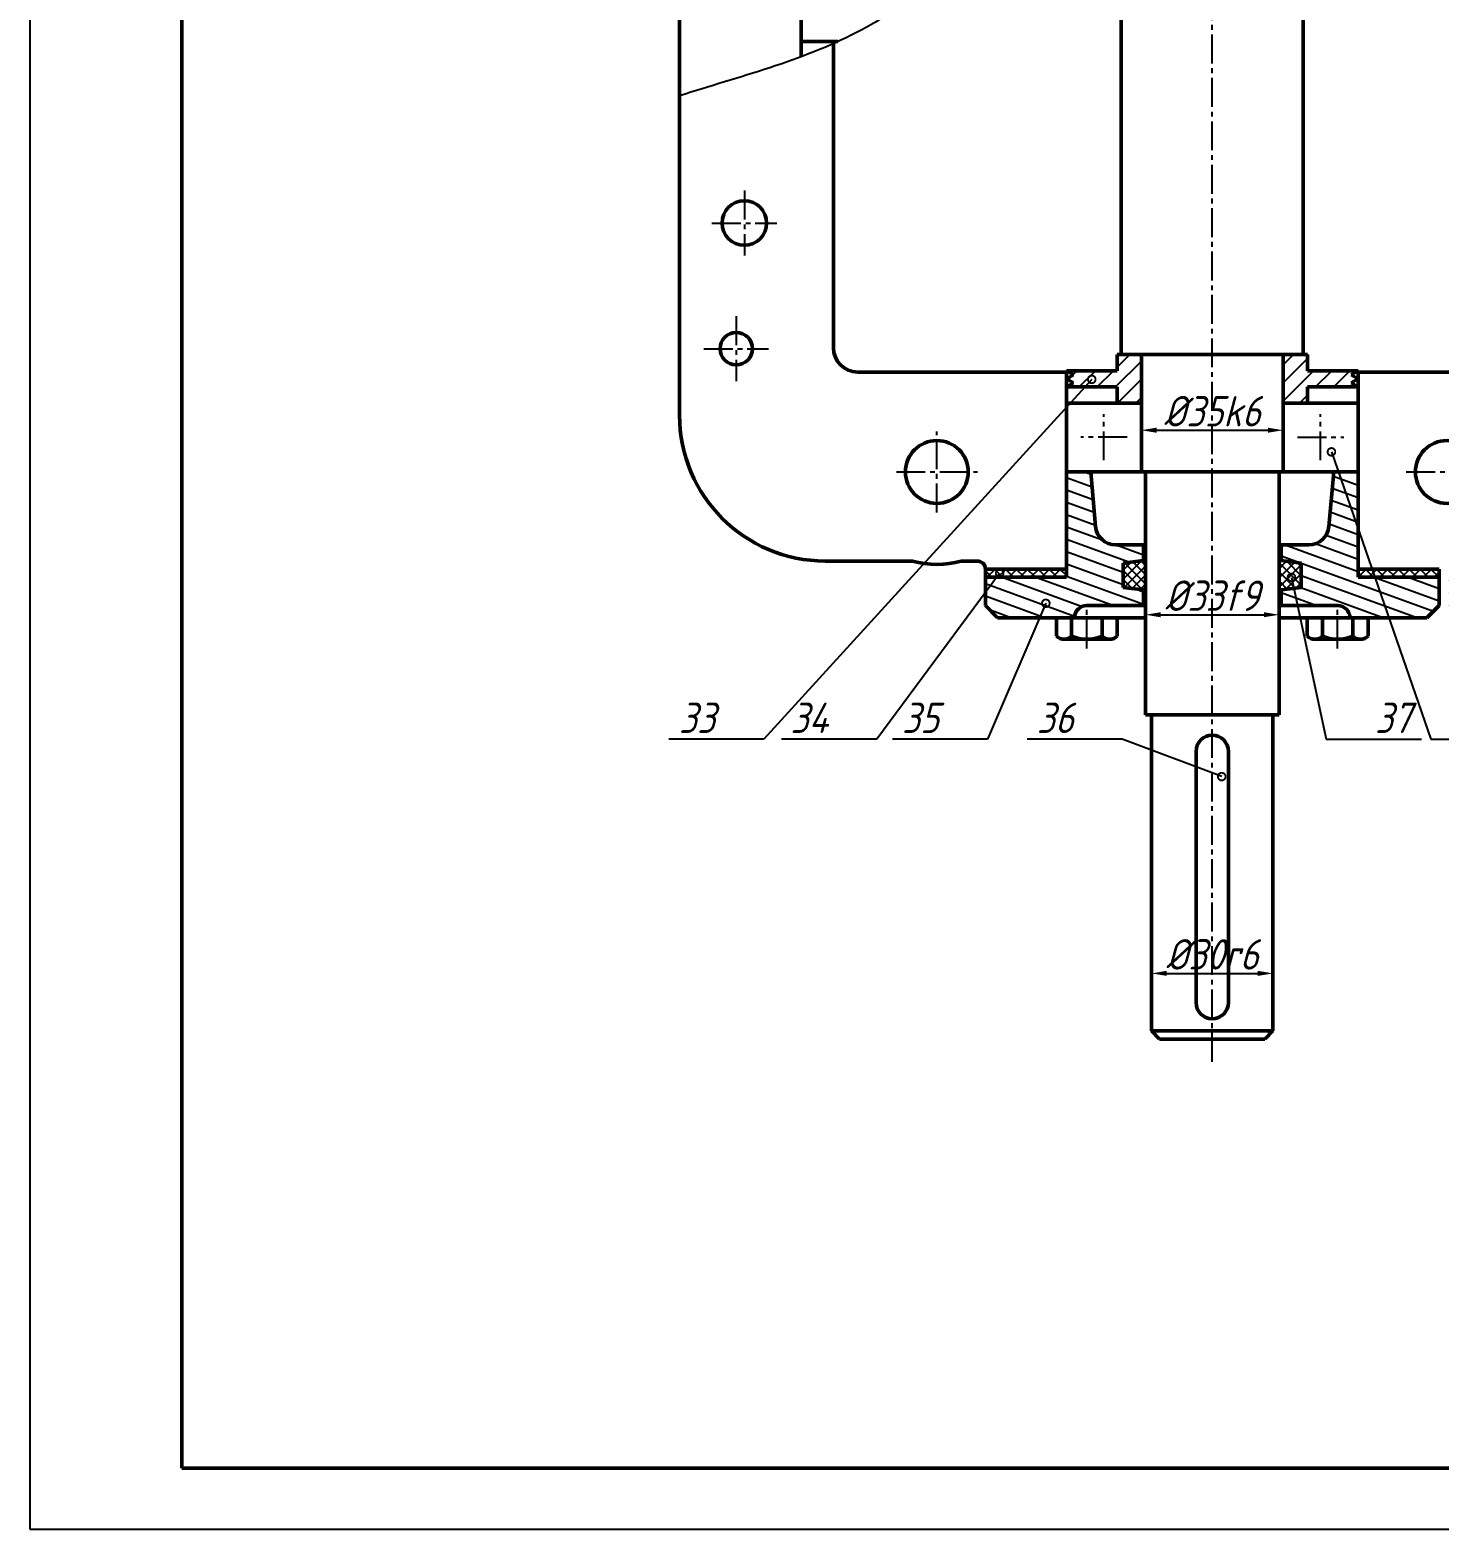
# Model space of a CAD drawing. Header units: millimetres. Extents: x 0 to 3756, y 0 to 2107.
# Drawn here: x 0 to 232, y 0 to 246.7 of the extents above; entities that cross this region are included whole.
import ezdxf
from ezdxf import colors
from ezdxf.entities.mleader import LeaderData, LeaderLine
from ezdxf.math import Vec2, Vec3

# ---------------------------------------------------------------- set-up
doc = ezdxf.new("R2010")
doc.units = ezdxf.units.MM
doc.header["$LTSCALE"] = 0.25
doc.linetypes.add('CENTER2', pattern=[28.575, 19.05, -3.175, 3.175, -3.175])
for name, color, linetype, lineweight in [('点划线', 7, 'CENTER2', 25), ('粗实线', 7, 'Continuous', 50), ('细实线', 7, 'Continuous', 25)]:
    doc.layers.add(name, color=color, linetype=linetype, lineweight=lineweight)
doc.styles.add('gbeitc', font='gbeitc.shx', dxfattribs={"height": 5, "bigfont": 'gbcbig.shx'})
doc.dimstyles.new('1-1.5 ISO-25', dxfattribs={"dimtxt": 5, "dimasz": 2.5, "dimexe": 1.25, "dimexo": 0.625, "dimtad": 1, "dimtoh": 1, "dimlfac": 1.5, "dimdsep": 46, "dimtxsty": 'gbeitc', "dimcen": 2.5, "dimadec": 0, "dimazin": 0, "dimtfac": 1, "dimtmove": 0, "dimatfit": 3, "dimfxl": 1, "dimarcsym": 0})

# ---------------------------------------------------------------- blocks, each defined once
blk = doc.blocks.new('*D81')
at = {"layer": 'Defpoints', "color": 0, "transparency": 16777216}
for p in [(182.95, 185.32), (206.28, 185.32), (206.28, 180.85)]:
    blk.add_point(p, dxfattribs=at)
at = {"layer": '细实线', "color": 0, "lineweight": -2, "transparency": 16777216}
for p, q in [((182.95, 184.69), (182.95, 179.6)), ((206.28, 184.69), (206.28, 179.6)), ((185.45, 180.85), (203.78, 180.85))]:
    blk.add_line(p, q, dxfattribs=at)
at = {"layer": '细实线', "color": 0, "transparency": 16777216}
for points in [[(185.45, 181.27), (185.45, 180.44), (182.95, 180.85)], [(203.78, 181.27), (203.78, 180.44), (206.28, 180.85)]]:
    blk.add_solid(points, dxfattribs=at)
at = {"layer": '细实线', "color": 0, "transparency": 16777216, "insert": (194.62, 183.98), "char_height": 5, "attachment_point": 5, "style": 'gbeitc'}
blk.add_mtext('%%C35k6', dxfattribs=at)
blk = doc.blocks.new('*D83')
at = {"layer": 'Defpoints', "color": 0, "transparency": 16777216}
for p in [(183.62, 154.58), (205.62, 154.58), (205.62, 150.48)]:
    blk.add_point(p, dxfattribs=at)
at = {"layer": '细实线', "color": 0, "lineweight": -2, "transparency": 16777216}
for p, q in [((183.62, 153.95), (183.62, 149.23)), ((205.62, 153.95), (205.62, 149.23)), ((186.12, 150.48), (203.12, 150.48))]:
    blk.add_line(p, q, dxfattribs=at)
at = {"layer": '细实线', "color": 0, "transparency": 16777216}
for points in [[(186.12, 150.9), (186.12, 150.07), (183.62, 150.48)], [(203.12, 150.9), (203.12, 150.07), (205.62, 150.48)]]:
    blk.add_solid(points, dxfattribs=at)
at = {"layer": '细实线', "color": 0, "transparency": 16777216, "insert": (194.62, 153.61), "char_height": 5, "attachment_point": 5, "style": 'gbeitc'}
blk.add_mtext('%%C33f9', dxfattribs=at)
blk = doc.blocks.new('*D84')
at = {"layer": 'Defpoints', "color": 0, "transparency": 16777216}
for p in [(204.62, 91.45), (184.62, 81.99), (204.62, 81.99)]:
    blk.add_point(p, dxfattribs=at)
at = {"layer": '细实线', "color": 0, "lineweight": -2, "transparency": 16777216}
for p, q in [((184.62, 82.61), (184.62, 92.7)), ((187.12, 91.45), (202.12, 91.45)), ((204.62, 82.61), (204.62, 92.7))]:
    blk.add_line(p, q, dxfattribs=at)
at = {"layer": '细实线', "color": 0, "transparency": 16777216}
for points in [[(187.12, 91.87), (187.12, 91.04), (184.62, 91.45)], [(202.12, 91.87), (202.12, 91.04), (204.62, 91.45)]]:
    blk.add_solid(points, dxfattribs=at)
at = {"layer": '细实线', "color": 0, "transparency": 16777216, "insert": (194.62, 94.58), "char_height": 5, "attachment_point": 5, "style": 'gbeitc'}
blk.add_mtext('%%C30r6', dxfattribs=at)
blk = doc.blocks.new('_DotSmall')
at = {"color": 0, "linetype": 'ByBlock', "const_width": 0.5}
blk.add_lwpolyline([(-0.0625, 0, 1), (0.0625, 0, 1)], format="xyb", close=True, dxfattribs=at)

msp = doc.modelspace()

# ---------------------------------------------------------------- hatches: boundary and pattern name
at = {"layer": '点划线'}
h = msp.add_hatch(dxfattribs=at)
h.set_pattern_fill('ANSI37', color=256, scale=0.4)
h.set_pattern_definition([(45, (-1452.2341, -511.991), (-0.8980256, 0.8980256), []), (135, (-1452.2341, -511.991), (-0.8980256, -0.8980256), [])])
h.paths.add_polyline_path([(231.9504, 322.3188), (218.617, 322.3188), (218.617, 320.9855), (231.9504, 320.9855)])
h.paths.add_polyline_path([(170.617, 157.9855), (157.2837, 157.9855), (157.2837, 156.6522), (170.617, 156.6522)])
h.paths.add_polyline_path([(231.9504, 157.9855), (218.617, 157.9855), (218.617, 156.6522), (231.9504, 156.6522)])
h = msp.add_hatch(dxfattribs=at)
h.set_pattern_fill('ANSI31', color=256, scale=0.666667)
h.set_pattern_definition([(45, (-1452.2341, -511.991), (-1.4967094, 1.4967094), [])])
edge = h.paths.add_edge_path()
edge.add_line((182.9504, 293.6522), (179.2574, 293.6522))
edge.add_spline(control_points=[(179.2574, 293.6522), (179.1561, 293.4276), (179.0537, 293.2035), (178.9504, 292.9797)], knot_values=[54.52534636, 54.52534636, 54.52534636, 54.52534636, 55.62696986, 55.62696986, 55.62696986, 55.62696986], degree=3, periodic=0)
edge.add_line((178.9504, 292.9797), (178.9504, 290.9855))
edge.add_line((178.9504, 290.9855), (177.9991, 290.9855))
edge.add_spline(control_points=[(177.9991, 290.9855), (177.5585, 290.0905), (177.1023, 289.2015), (176.6314, 288.3188)], knot_values=[58.91489349, 58.91489349, 58.91489349, 58.91489349, 63.36365893, 63.36365893, 63.36365893, 63.36365893], degree=3, periodic=0)
edge.add_line((176.6314, 288.3188), (178.9504, 288.3188))
edge.add_line((178.9504, 288.3188), (178.9504, 285.6522))
edge.add_line((178.9504, 285.6522), (182.9504, 285.6522))
edge.add_line((182.9504, 285.6522), (182.9504, 293.6522))
h.paths.add_polyline_path([(218.617, 289.6522), (217.4637, 290.3188), (218.617, 290.9855), (210.2837, 290.9855), (210.2837, 293.6522), (206.2837, 293.6522), (206.2837, 285.6522), (210.2837, 285.6522), (210.2837, 288.3188), (218.617, 288.3188), (217.4637, 288.9855)])
h.paths.add_polyline_path([(182.9504, 193.3188), (178.9504, 193.3188), (178.9504, 190.6522), (170.617, 190.6522), (171.7704, 189.9855), (170.617, 189.3188), (171.7704, 188.6522), (170.617, 187.9855), (178.9504, 187.9855), (178.9504, 185.3188), (182.9504, 185.3188)])
h.paths.add_polyline_path([(218.617, 189.3188), (217.4637, 189.9855), (218.617, 190.6522), (210.2837, 190.6522), (210.2837, 193.3188), (206.2837, 193.3188), (206.2837, 185.3188), (210.2837, 185.3188), (210.2837, 187.9855), (218.617, 187.9855), (217.4637, 188.6522)])
at = {"layer": '细实线'}
h = msp.add_hatch(dxfattribs=at)
h.set_pattern_fill('ANSI31', color=256, scale=0.6, angle=115)
h.paths.add_polyline_path([(231.9504, 326.9855), (229.9504, 328.9855), (228.2837, 328.9855), (222.2837, 328.9855), (217.2837, 328.9855), (216.3016, 328.9855), (194.617, 328.9855), (194.617, 316.9855), (210.5002, 316.9855, -0.3884789), (213.8204, 313.9473), (214.617, 304.9855), (218.617, 304.9855), (218.617, 315.6522), (218.617, 320.9855), (218.617, 322.3188), (231.9504, 322.3188)])
edge = h.paths.add_edge_path()
edge.add_line((194.617, 328.9855), (186.7901, 328.9855))
edge.add_spline(control_points=[(186.7901, 328.9855), (186.7427, 328.3188), (186.6952, 327.652), (186.6469, 326.9855)], knot_values=[0, 0, 0, 0, 2.99216941, 2.99216941, 2.99216941, 2.99216941], degree=3, periodic=0)
edge.add_spline(control_points=[(186.6469, 326.9855), (186.5338, 325.428), (186.4157, 323.8717), (186.2808, 322.3188)], knot_values=[2.99216941, 2.99216941, 2.99216941, 2.99216941, 9.98377754, 9.98377754, 9.98377754, 9.98377754], degree=3, periodic=0)
edge.add_spline(control_points=[(186.2808, 322.3188), (186.2421, 321.8741), (186.2021, 321.4296), (186.1604, 320.9855)], knot_values=[9.98377754, 9.98377754, 9.98377754, 9.98377754, 11.98629069, 11.98629069, 11.98629069, 11.98629069], degree=3, periodic=0)
edge.add_spline(control_points=[(186.1604, 320.9855), (186.0348, 319.6484), (185.8942, 318.3146), (185.731, 316.9855)], knot_values=[11.98629069, 11.98629069, 11.98629069, 11.98629069, 18.01502899, 18.01502899, 18.01502899, 18.01502899], degree=3, periodic=0)
edge.add_line((185.731, 316.9855), (194.617, 316.9855))
edge.add_line((194.617, 316.9855), (194.617, 328.9855))
h.paths.add_polyline_path([(269.2837, 328.9855), (249.2658, 328.9855), (244.2621, 328.9855), (243.2837, 328.9855), (237.2837, 328.9855), (235.617, 328.9855), (233.617, 326.9855), (233.617, 322.3188), (246.9504, 322.3188), (246.9504, 320.9855), (246.9504, 315.6522), (246.9504, 304.9855), (250.9504, 304.9855), (251.747, 313.9473, -0.3884789), (255.0672, 316.9855), (269.2837, 316.9855)])
h.paths.add_polyline_path([(304.9504, 326.9855), (302.9504, 328.9855), (301.2837, 328.9855), (295.2837, 328.9855), (290.2837, 328.9855), (289.3016, 328.9855), (269.2837, 328.9855), (269.2837, 316.9855), (283.5002, 316.9855, -0.3884789), (286.8204, 313.9473), (287.617, 304.9855), (291.617, 304.9855), (291.617, 315.6522), (291.617, 320.9855), (291.617, 322.3188), (304.9504, 322.3188)])
h.paths.add_polyline_path([(339.8888, 323.9855), (343.2222, 324.3948), (343.2222, 326.9855), (339.9504, 326.9855), (330.617, 326.9855, -0.41421356), (328.617, 328.9855), (324.5954, 328.9855), (323.617, 328.9855), (317.617, 328.9855), (315.9504, 328.9855), (313.9504, 326.9855), (313.9504, 322.3188), (327.2837, 322.3188), (327.2837, 320.9855), (327.2837, 315.6522), (327.2837, 304.9855), (331.2837, 304.9855), (332.0803, 313.9473, -0.3884789), (335.4005, 316.9855), (339.9504, 316.9855), (343.2222, 316.9855), (343.2222, 319.5762), (339.8888, 319.9855)])
h.paths.add_polyline_path([(393.9504, 322.3188), (407.2837, 322.3188), (407.2837, 326.9855), (405.2837, 328.9855), (403.617, 328.9855), (397.617, 328.9855), (392.617, 328.9855, -0.41421356), (390.617, 326.9855), (381.2837, 326.9855), (378.0119, 326.9855), (378.0119, 324.3948), (381.3452, 323.9855), (381.3452, 319.9855), (378.0119, 319.5762), (378.0119, 316.9855), (381.2837, 316.9855), (385.8335, 316.9855, -0.3884789), (389.1538, 313.9473), (389.9504, 304.9855), (393.9504, 304.9855), (393.9504, 315.6522), (393.9504, 320.9855)])
h.paths.add_polyline_path([(393.9504, 157.9855), (393.9504, 163.3188), (393.9504, 173.9855), (389.9504, 173.9855), (389.1538, 165.0237, -0.3884789), (385.8335, 161.9855), (360.617, 161.9855), (360.617, 151.9855), (390.617, 151.9855, -0.41421356), (392.617, 149.9855), (403.617, 149.9855), (405.2837, 149.9855), (407.2837, 151.9855), (407.2837, 156.6522), (393.9504, 156.6522)])
h.paths.add_polyline_path([(360.617, 161.9855), (335.4005, 161.9855, -0.3884789), (332.0803, 165.0237), (331.2837, 173.9855), (327.2837, 173.9855), (327.2837, 163.3188), (327.2837, 157.9855), (327.2837, 156.6522), (313.9504, 156.6522), (313.9504, 151.9855), (315.9504, 149.9855), (317.617, 149.9855), (328.617, 149.9855, -0.41421356), (330.617, 151.9855), (360.617, 151.9855)])
h.paths.add_polyline_path([(291.617, 157.9855), (291.617, 163.3188), (291.617, 173.9855), (287.617, 173.9855), (286.8204, 165.0237, -0.3884789), (283.5002, 161.9855), (269.2837, 161.9855), (269.2837, 151.9855), (280.617, 151.9855), (289.9504, 151.9855, -0.41421356), (291.9504, 149.9855), (294.3053, 149.9855), (295.2837, 149.9855), (301.2837, 149.9855), (302.9504, 149.9855), (304.9504, 151.9855), (304.9504, 156.6522), (291.617, 156.6522)])
h.paths.add_polyline_path([(269.2837, 161.9855), (255.0672, 161.9855, -0.3884789), (251.747, 165.0237), (250.9504, 173.9855), (246.9504, 173.9855), (246.9504, 163.3188), (246.9504, 157.9855), (246.9504, 156.6522), (233.617, 156.6522), (233.617, 151.9855), (235.617, 149.9855), (237.2837, 149.9855), (243.2837, 149.9855), (246.617, 149.9855, -0.41421356), (248.617, 151.9855), (269.2837, 151.9855)])
h.paths.add_polyline_path([(218.617, 157.9855), (218.617, 163.3188), (218.617, 173.9855), (214.617, 173.9855), (213.8204, 165.0237, -0.3884789), (210.5002, 161.9855), (205.9504, 161.9855), (205.9504, 159.3948), (209.2837, 158.9855), (209.2837, 154.9855), (205.9504, 154.5762), (205.9504, 151.9855), (215.2837, 151.9855, -0.41421356), (217.2837, 149.9855), (221.3053, 149.9855), (222.2837, 149.9855), (228.2837, 149.9855), (229.9504, 149.9855), (231.9504, 151.9855), (231.9504, 156.6522), (218.617, 156.6522)])
h.paths.add_polyline_path([(179.9504, 158.9855), (183.2837, 159.3948), (183.2837, 161.9855), (178.7339, 161.9855, -0.3884789), (175.4136, 165.0237), (174.617, 173.9855), (170.617, 173.9855), (170.617, 163.3188), (170.617, 157.9855), (170.617, 156.6522), (157.2837, 156.6522), (157.2837, 151.9855), (159.2837, 149.9855), (160.9504, 149.9855), (166.9504, 149.9855), (171.9504, 149.9855, -0.41421356), (173.9504, 151.9855), (183.2837, 151.9855), (183.2837, 154.5762), (179.9504, 154.9855)])
h = msp.add_hatch(dxfattribs=at)
h.set_pattern_fill('ANSI37', color=256, scale=0.333333, angle=180)
h.set_pattern_definition([(225, (-1452.2341, -511.9909), (0.7483547, -0.7483547), []), (315, (-1452.2341, -511.9909), (0.7483547, 0.7483547), [])])
h.paths.add_polyline_path([(179.9504, 154.9855), (183.2837, 154.5762), (183.617, 154.5762), (183.617, 159.3948), (183.2837, 159.3948), (179.9504, 158.9855)])
h.paths.add_polyline_path([(205.617, 154.5762), (205.9504, 154.5762), (209.2837, 154.9855), (209.2837, 158.9855), (205.9504, 159.3948), (205.617, 159.3948)])

# ---------------------------------------------------------------- linework, layer by layer
at = {"layer": '点划线'}
for p, q in [((194.617, 76.9055), (194.617, 334.0832)), ((117.594, 220.2859), (117.594, 209.6193)), ((112.2607, 214.9526), (122.9273, 214.9526)), ((116.2607, 199.609), (116.2607, 188.9423)), ((110.9273, 194.2756), (121.594, 194.2756)), ((176.7837, 175.8979), (176.7837, 183.5173)), ((212.4504, 175.8979), (212.4504, 183.5173)), ((149.2837, 167.3188), (149.2837, 180.6522)), ((180.5934, 179.7076), (172.974, 179.7076)), ((208.6406, 179.7076), (216.2601, 179.7076)), ((142.617, 173.9855), (155.9504, 173.9855)), ((226.5616, 173.9855), (239.895, 173.9855)), ((173.9777, 144.913), (173.9777, 151.2871)), ((215.2563, 144.913), (215.2563, 151.2871))]:
    msp.add_line(p, q, dxfattribs=at)
at = {"layer": '粗实线'}
for p, q in [((25, 831), (25, 10)), ((106.9273, 183.3188), (106.9273, 295.6522)), ((126.9273, 242.3127), (126.9273, 283.8846)), ((179.6206, 193.3188), (179.6206, 250.3188)), ((209.6135, 193.3188), (209.6135, 250.3188)), ((126.9273, 244.8188), (133.0095, 244.8188)), ((132.2607, 194.4197), (132.2607, 244.4809)), ((178.9504, 190.6522), (178.9504, 193.3188)), ((178.9504, 193.3188), (182.9504, 193.3188)), ((179.6206, 193.3188), (209.6135, 193.3188)), ((182.9504, 173.9855), (182.9504, 193.3188)), ((182.9504, 193.3188), (182.9504, 185.3188)), ((206.2837, 173.9855), (206.2837, 193.3188)), ((210.2837, 193.3188), (206.2837, 193.3188)), ((210.2837, 190.6522), (210.2837, 193.3188)), ((136.2607, 190.4197), (170.617, 190.4197)), ((178.9504, 190.6522), (170.617, 190.6522)), ((170.617, 190.6522), (171.7704, 189.9855)), ((170.617, 190.4197), (170.617, 185.3188)), ((171.7704, 189.9855), (170.617, 189.3188)), ((178.9504, 190.6522), (178.9504, 190.6522)), ((210.2837, 190.6522), (210.2837, 190.6522)), ((210.2837, 190.6522), (218.617, 190.6522)), ((218.617, 190.6522), (217.4637, 189.9855)), ((217.4637, 189.9855), (218.617, 189.3188)), ((218.617, 185.3188), (218.617, 190.4197)), ((218.617, 190.4197), (246.9504, 190.4197)), ((170.617, 189.3188), (171.7704, 188.6522)), ((171.7704, 188.6522), (170.617, 187.9855)), ((170.617, 187.9855), (178.9504, 187.9855)), ((178.9504, 185.3188), (178.9504, 187.9855)), ((218.617, 187.9855), (210.2837, 187.9855)), ((210.2837, 185.3188), (210.2837, 187.9855)), ((218.617, 189.3188), (217.4637, 188.6522)), ((217.4637, 188.6522), (218.617, 187.9855)), ((170.617, 173.9855), (170.617, 185.3188)), ((170.617, 185.3188), (182.9504, 185.3188)), ((182.9504, 185.3188), (178.9504, 185.3188)), ((218.617, 185.3188), (206.2837, 185.3188)), ((218.617, 173.9855), (218.617, 185.3188)), ((170.617, 173.9855), (170.617, 163.3188)), ((182.9504, 173.9855), (170.617, 173.9855)), ((175.4136, 165.0237), (174.617, 173.9855)), ((182.9504, 173.9855), (194.617, 173.9855)), ((183.617, 133.9855), (183.617, 173.9855)), ((206.2837, 173.9855), (194.617, 173.9855)), ((205.617, 133.9855), (205.617, 173.9855)), ((206.2837, 173.9855), (218.617, 173.9855)), ((213.8204, 165.0237), (214.617, 173.9855)), ((218.617, 173.9855), (218.617, 163.3188)), ((170.617, 163.3188), (170.617, 157.9855)), ((218.617, 163.3188), (218.617, 157.9855)), ((178.7339, 161.9855), (183.2837, 161.9855)), ((183.2837, 159.3948), (183.2837, 161.9855)), ((183.2837, 161.9855), (183.617, 161.9855)), ((205.9504, 161.9855), (205.617, 161.9855)), ((210.5002, 161.9855), (205.9504, 161.9855)), ((205.9504, 159.3948), (205.9504, 161.9855)), ((145.2605, 159.3188), (130.9273, 159.3188)), ((155.9504, 159.3188), (153.3069, 159.3188)), ((157.2837, 156.6522), (157.2837, 157.9855)), ((157.2837, 157.9855), (170.617, 157.9855)), ((170.617, 157.9855), (170.617, 156.6522)), ((179.9504, 158.9855), (183.2837, 159.3948)), ((179.9504, 154.9855), (179.9504, 158.9855)), ((183.2837, 159.3948), (183.617, 159.3948)), ((205.9504, 159.3948), (205.617, 159.3948)), ((209.2837, 158.9855), (205.9504, 159.3948)), ((209.2837, 154.9855), (209.2837, 158.9855)), ((231.9504, 157.9855), (218.617, 157.9855)), ((218.617, 157.9855), (218.617, 156.6522)), ((231.9504, 156.6522), (231.9504, 157.9855)), ((157.2837, 156.6522), (157.2837, 151.9855)), ((170.617, 156.6522), (157.2837, 156.6522)), ((218.617, 156.6522), (231.9504, 156.6522)), ((231.9504, 156.6522), (231.9504, 151.9855)), ((183.2837, 154.5762), (179.9504, 154.9855)), ((183.2837, 151.9855), (183.2837, 154.5762)), ((183.617, 154.5762), (183.2837, 154.5762)), ((205.617, 154.5762), (205.9504, 154.5762)), ((205.9504, 154.5762), (209.2837, 154.9855)), ((205.9504, 151.9855), (205.9504, 154.5762)), ((157.2837, 151.9855), (159.2837, 149.9855)), ((173.9504, 151.9855), (183.2837, 151.9855)), ((183.2837, 151.9855), (183.617, 151.9855)), ((205.9504, 151.9855), (205.617, 151.9855)), ((215.2837, 151.9855), (205.9504, 151.9855)), ((231.9504, 151.9855), (229.9504, 149.9855)), ((159.2837, 149.9855), (160.9504, 149.9855)), ((160.9504, 149.9855), (166.9504, 149.9855)), ((166.9504, 149.9855), (171.9504, 149.9855)), ((172.9324, 149.9855), (167.9287, 149.9855)), ((168.974, 149.9855), (168.974, 146.9703)), ((171.4759, 149.9855), (171.4759, 146.9703)), ((171.9504, 149.9855), (183.617, 149.9855)), ((172.9324, 149.9855), (177.9361, 149.9855)), ((176.4796, 149.9855), (176.4796, 146.9703)), ((178.9814, 149.9855), (178.9814, 146.9703)), ((217.2837, 149.9855), (205.617, 149.9855)), ((210.2526, 149.9855), (210.2526, 146.9703)), ((216.3016, 149.9855), (211.2979, 149.9855)), ((212.7545, 149.9855), (212.7545, 146.9703)), ((216.3016, 149.9855), (221.3053, 149.9855)), ((222.2837, 149.9855), (217.2837, 149.9855)), ((217.7582, 149.9855), (217.7582, 146.9703)), ((220.26, 149.9855), (220.26, 146.9703)), ((228.2837, 149.9855), (222.2837, 149.9855)), ((229.9504, 149.9855), (228.2837, 149.9855)), ((177.7305, 146.4522), (170.225, 146.4522)), ((219.0091, 146.4522), (211.5036, 146.4522)), ((194.617, 133.9855), (183.617, 133.9855)), ((184.617, 81.9855), (184.617, 133.9855)), ((194.617, 133.9855), (205.617, 133.9855)), ((204.617, 81.9855), (204.617, 133.9855)), ((191.9504, 127.9855), (191.9504, 86.6522)), ((197.2837, 127.9855), (197.2837, 86.6522)), ((184.617, 81.9855), (192.3076, 81.9855)), ((185.9504, 80.6522), (184.617, 81.9855)), ((192.3076, 81.9855), (204.617, 81.9855)), ((203.2837, 80.6522), (204.617, 81.9855)), ((194.617, 80.6522), (185.9504, 80.6522)), ((194.617, 80.6522), (203.2837, 80.6522)), ((25, 10), (1179, 10))]:
    msp.add_line(p, q, dxfattribs=at)
for centre, radius in [((117.594, 214.9526), 3.6667), ((116.2607, 194.2756), 2.6667), ((149.2837, 173.9855), 5.1667), ((233.2283, 173.9855), 5.1667)]:
    msp.add_circle(centre, radius, dxfattribs=at)
for centre, radius, start, end in [((136.2607, 194.4197), 4, 180, 270), ((130.9273, 183.3188), 24, 180, 270), ((178.7339, 165.3188), 3.3333, 185.079608, 270), ((210.5002, 165.3188), 3.3333, 270, 354.920392), ((149.2837, 173.9855), 15.2085, 254.660568, 285.339432), ((155.9504, 157.9855), 1.3333, 0, 90), ((173.9504, 149.9855), 2, 90, 180), ((215.2837, 149.9855), 2, 0, 90), ((170.225, 148.2212), 1.7691, 225, 315), ((173.9777, 152.7512), 6.2991, 246.598161, 293.401839), ((177.7305, 148.2212), 1.7691, 225, 315), ((211.5036, 148.2212), 1.7691, 225, 315), ((215.2563, 152.7512), 6.2991, 246.598161, 293.401839), ((219.0091, 148.2212), 1.7691, 225, 315), ((194.617, 127.9855), 2.6667, 0, 180), ((194.617, 86.6522), 2.6667, 180, 0)]:
    msp.add_arc(centre, radius, start, end, dxfattribs=at)
at = {"layer": '细实线'}
for p, q in [((0, 841), (0, 0)), ((0, 0), (1189, 0))]:
    msp.add_line(p, q, dxfattribs=at)
msp.add_open_spline([(186.7901, 328.9855), (186.322, 322.4072), (184.6155, 298.4266), (165.625, 268.2665), (136.5153, 243.9948), (116.7577, 239.0324), (106.9273, 235.8883)], degree=3, knots=[0, 0, 0, 0, 29.52229079, 107.62048335, 151.05599998, 197.44378272, 197.44378272, 197.44378272, 197.44378272], dxfattribs=at)

# ---------------------------------------------------------------- dimensions: what is measured, and where the dimension line sits
for base, p1, p2, text, picture, middle in [((206.2837, 180.8524), (182.9504, 185.3188), (206.2837, 185.3188), '%%C<>k6', '*D81', (194.617, 183.9774)), ((205.617, 150.482), (183.617, 154.5762), (205.617, 154.5762), '%%C<>f9', '*D83', (194.617, 153.607)), ((204.617, 91.4524), (184.617, 81.9855), (204.617, 81.9855), '%%C<>r6', '*D84', (194.617, 94.5774))]:
    dim = msp.add_linear_dim(base=base, p1=p1, p2=p2, text=text, dimstyle='1-1.5 ISO-25', dxfattribs=at)
    dim.commit()
    dim.dimension.update_dxf_attribs({"geometry": picture, "text_midpoint": middle})

# ---------------------------------------------------------------- leaders
ml = msp.add_multileader_mtext('Standard')
ml.set_content('33', color=256, style='gbeitc')
ml.set_leader_properties()
ml.set_arrow_properties(name='DOTSMALL')
ml.build(insert=Vec2(0, 0))
ml.multileader.update_dxf_attribs({"text_left_attachment_type": 5, "text_right_attachment_type": 5, "dogleg_length": 6, "arrow_head_size": 2.5})
ctx = ml.context
ctx.base_point, ctx.char_height, ctx.arrow_head_size, ctx.plane_origin = Vec3(105.2855, 130.015), 5, 2.5, Vec3(174.7837, 189.223)
ctx.left_attachment, ctx.right_attachment, ctx.text_align_type = 5, 5, 2
notes = []
notes.append((ctx, [(0, (1, 1, 0), (120.8063, 130.015), (-1, 0), 6, [(0, [(174.7837, 189.223)], 0, [])])]))
ctx.mtext.insert, ctx.mtext.alignment, ctx.mtext.flow_direction = Vec3(112.8063, 136.015), 3, 5
ml = msp.add_multileader_mtext('Standard')
ml.set_content('38', color=256, style='gbeitc')
ml.set_leader_properties()
ml.set_arrow_properties(name='DOTSMALL')
ml.build(insert=Vec2(0, 0))
ml.multileader.update_dxf_attribs({"text_left_attachment_type": 5, "text_right_attachment_type": 5, "dogleg_length": 6, "arrow_head_size": 2.5})
ctx = ml.context
ctx.base_point, ctx.char_height, ctx.arrow_head_size, ctx.plane_origin = Vec3(236.6173, 130.015), 5, 2.5, Vec3(214.2373, 177.2908)
ctx.left_attachment, ctx.right_attachment = 5, 5
notes.append((ctx, [(0, (1, 1, 0), (230.6173, 130.015), (1, 0), 6, [(0, [(214.2373, 177.2908)], 0, [])])]))
ctx.mtext.insert, ctx.mtext.flow_direction = Vec3(238.6173, 136.015), 5
ml = msp.add_multileader_mtext('Standard')
ml.set_content('34', color=256, style='gbeitc')
ml.set_leader_properties()
ml.set_arrow_properties(name='DOTSMALL')
ml.build(insert=Vec2(0, 0))
ml.multileader.update_dxf_attribs({"text_left_attachment_type": 5, "text_right_attachment_type": 5, "dogleg_length": 6, "arrow_head_size": 2.5})
ctx = ml.context
ctx.base_point, ctx.char_height, ctx.arrow_head_size, ctx.plane_origin = Vec3(124.067, 130.015), 5, 2.5, Vec3(159.6142, 157.2881)
ctx.left_attachment, ctx.right_attachment, ctx.text_align_type = 5, 5, 2
notes.append((ctx, [(0, (1, 1, 0), (139.3795, 130.015), (-1, 0), 6, [(0, [(159.6142, 157.2881)], 0, [])])]))
ctx.mtext.insert, ctx.mtext.alignment, ctx.mtext.flow_direction = Vec3(131.3795, 136.015), 3, 5
ml = msp.add_multileader_mtext('Standard')
ml.set_content('37', color=256, style='gbeitc')
ml.set_leader_properties()
ml.set_arrow_properties(name='DOTSMALL')
ml.build(insert=Vec2(0, 0))
ml.multileader.update_dxf_attribs({"text_left_attachment_type": 5, "text_right_attachment_type": 5, "dogleg_length": 6, "arrow_head_size": 2.5})
ctx = ml.context
ctx.base_point, ctx.char_height, ctx.arrow_head_size, ctx.plane_origin = Vec3(219.3964, 130.015), 5, 2.5, Vec3(207.6627, 156.6322)
ctx.left_attachment, ctx.right_attachment = 5, 5
notes.append((ctx, [(0, (1, 1, 0), (213.3964, 130.015), (1, 0), 6, [(0, [(207.6627, 156.6322)], 0, [])])]))
ctx.mtext.insert, ctx.mtext.flow_direction = Vec3(221.3964, 136.015), 5
ml = msp.add_multileader_mtext('Standard')
ml.set_content('35', color=256, style='gbeitc')
ml.set_leader_properties()
ml.set_arrow_properties(name='DOTSMALL')
ml.build(insert=Vec2(0, 0))
ml.multileader.update_dxf_attribs({"text_left_attachment_type": 5, "text_right_attachment_type": 5, "dogleg_length": 6, "arrow_head_size": 2.5})
ctx = ml.context
ctx.base_point, ctx.char_height, ctx.arrow_head_size, ctx.plane_origin = Vec3(142.1138, 130.015), 5, 2.5, Vec3(167.2245, 152.3677)
ctx.left_attachment, ctx.right_attachment, ctx.text_align_type = 5, 5, 2
notes.append((ctx, [(0, (1, 1, 0), (157.6347, 130.015), (-1, 0), 6, [(0, [(167.2245, 152.3677)], 0, [])])]))
ctx.mtext.insert, ctx.mtext.alignment, ctx.mtext.flow_direction = Vec3(149.6347, 136.015), 3, 5
ml = msp.add_multileader_mtext('Standard')
ml.set_content('36', color=256, style='gbeitc')
ml.set_leader_properties()
ml.set_arrow_properties(name='DOTSMALL')
ml.build(insert=Vec2(0, 0))
ml.multileader.update_dxf_attribs({"text_left_attachment_type": 5, "text_right_attachment_type": 5, "dogleg_length": 6, "arrow_head_size": 2.5})
ctx = ml.context
ctx.base_point, ctx.char_height, ctx.arrow_head_size, ctx.plane_origin = Vec3(164.6069, 130.015), 5, 2.5, Vec3(196.1795, 123.8384)
ctx.left_attachment, ctx.right_attachment, ctx.text_align_type = 5, 5, 2
notes.append((ctx, [(0, (1, 1, 0), (179.8153, 130.015), (-1, 0), 6, [(0, [(196.1795, 123.8384)], 0, [])])]))
ctx.mtext.insert, ctx.mtext.alignment, ctx.mtext.flow_direction = Vec3(171.8153, 136.015), 3, 5
for ctx, leaders in notes:
    for number, flags, end, landing, length, lines in leaders:
        leader = LeaderData()
        leader.index, (leader.has_last_leader_line, leader.has_dogleg_vector, leader.attachment_direction) = number, flags
        leader.last_leader_point, leader.dogleg_vector, leader.dogleg_length = Vec3(end), Vec3(landing), length
        for number, points, colour, breaks in lines:
            line = LeaderLine()
            line.index, line.vertices, line.color, line.breaks = number, Vec3.list(points), colors.encode_raw_color(colour), breaks
            leader.lines.append(line)
        ctx.leaders.append(leader)

doc.saveas('drawing.dxf')
